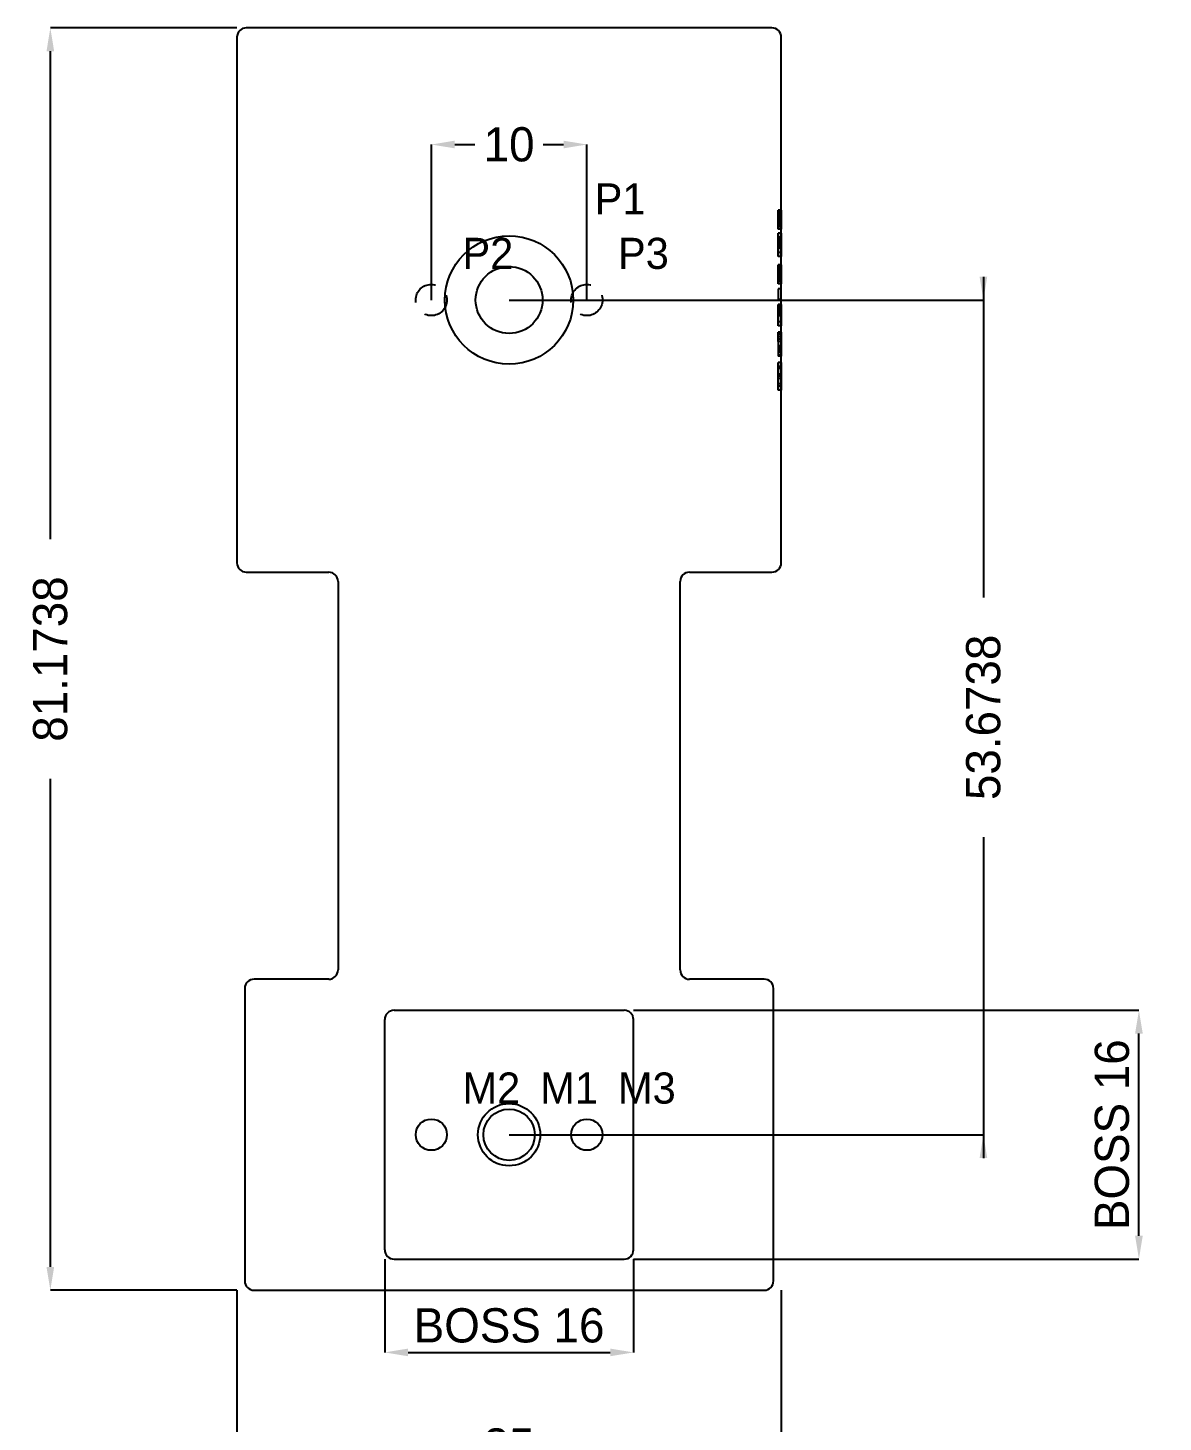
# Model space of a CAD drawing. Header units: millimetres. Extents: x -139 to 171, y -162 to 96.
# Drawn here: x -30.9 to 42.1, y -72.2 to 17.5 of the extents above; entities that cross this region are included whole.
import ezdxf

# ---------------------------------------------------------------- set-up
doc = ezdxf.new("R2010")
doc.units = ezdxf.units.MM
doc.linetypes.add('ZZHIDDEN', pattern=[3, 2, -1])
for name, color, linetype in [('DIMENSIONS', 3, 'CONTINUOUS'), ('HIDDEN', 8, 'ZZHIDDEN'), ('HOLE_IDS', 4, 'CONTINUOUS'), ('THREAD_NOMINAL', 8, 'CONTINUOUS'), ('VISIBLE', 7, 'CONTINUOUS')]:
    doc.layers.add(name, color=color, linetype=linetype)
doc.dimstyles.get("Standard").update_dxf_attribs({"dimtxt": 2.5, "dimasz": 2.5, "dimexe": 1.25, "dimexo": 0.625, "dimtad": 1, "dimcen": 2.5, "dimazin": 3, "dimtfac": 1, "dimtmove": 0, "dimatfit": 3})

# ---------------------------------------------------------------- blocks, each defined once
blk = doc.blocks.new('_CLOSEDFILLED')
at = {"color": 0, "linetype": 'BYBLOCK'}
blk.add_solid([(-1, 0.164), (0, 0), (-1, -0.164)], dxfattribs=at)
blk = doc.blocks.new('*D1')
for p, q in [((-17.5, -63.674), (-17.5, -73.674)), ((17.5, -63.674), (17.5, -73.674)), ((-16, -73.674), (-2.2, -73.674)), ((2.2, -73.674), (16, -73.674))]:
    blk.add_line(p, q)
at = {"layer": 'Defpoints'}
for p in [(-17.5, -63.674), (17.5, -63.674), (-17.5, -73.674)]:
    blk.add_point(p, dxfattribs=at)
at = {"layer": 'DIMENSIONS', "xscale": 1.5, "yscale": 1.5, "rotation": 180}
blk.add_blockref('_CLOSEDFILLED', (-17.5, -73.674), dxfattribs=at)
at = {"layer": 'DIMENSIONS', "xscale": 1.5, "yscale": 1.5}
blk.add_blockref('_CLOSEDFILLED', (17.5, -73.674), dxfattribs=at)
at = {"layer": 'DIMENSIONS', "insert": (0, -73.674), "char_height": 2.2, "attachment_point": 5}
blk.add_mtext('35', dxfattribs=at)
blk = doc.blocks.new('*D2')
for p, q in [((-17.5, 17.5), (-29.5, 17.5)), ((-29.5, -15.387), (-29.5, 16)), ((-29.5, -62.174), (-29.5, -30.787)), ((-17.5, -63.674), (-29.5, -63.674))]:
    blk.add_line(p, q)
at = {"layer": 'Defpoints'}
for p in [(-17.5, 17.5), (-29.5, -63.674), (-17.5, -63.674)]:
    blk.add_point(p, dxfattribs=at)
at = {"layer": 'DIMENSIONS', "xscale": 1.5, "yscale": 1.5}
for p, rotation in [((-29.5, 17.5), 90), ((-29.5, -63.674), 270)]:
    blk.add_blockref('_CLOSEDFILLED', p, dxfattribs=dict(at, rotation=rotation))
at = {"layer": 'DIMENSIONS', "insert": (-29.5, -23.087), "char_height": 2.2, "attachment_point": 5, "rotation": 90}
blk.add_mtext('81.1738', dxfattribs=at)
blk = doc.blocks.new('*D6')
for p, q in [((-8, -61.674), (-8, -67.674)), ((8, -61.674), (8, -67.674)), ((-6.5, -67.674), (6.5, -67.674))]:
    blk.add_line(p, q)
at = {"layer": 'Defpoints'}
for p in [(-8, -61.674), (8, -61.674), (-8, -67.674)]:
    blk.add_point(p, dxfattribs=at)
at = {"layer": 'DIMENSIONS', "xscale": 1.5, "yscale": 1.5, "rotation": 180}
blk.add_blockref('_CLOSEDFILLED', (-8, -67.674), dxfattribs=at)
at = {"layer": 'DIMENSIONS', "xscale": 1.5, "yscale": 1.5}
blk.add_blockref('_CLOSEDFILLED', (8, -67.674), dxfattribs=at)
at = {"layer": 'DIMENSIONS', "insert": (0, -65.949), "char_height": 2.2, "attachment_point": 5}
blk.add_mtext('BOSS 16', dxfattribs=at)
blk = doc.blocks.new('*D7')
for p, q in [((8, -45.674), (40.5, -45.674)), ((40.5, -60.174), (40.5, -47.174)), ((8, -61.674), (40.5, -61.674))]:
    blk.add_line(p, q)
at = {"layer": 'Defpoints'}
for p in [(8, -45.674), (8, -61.674), (40.5, -61.674)]:
    blk.add_point(p, dxfattribs=at)
at = {"layer": 'DIMENSIONS', "xscale": 1.5, "yscale": 1.5}
for p, rotation in [((40.5, -45.674), 90), ((40.5, -61.674), 270)]:
    blk.add_blockref('_CLOSEDFILLED', p, dxfattribs=dict(at, rotation=rotation))
at = {"layer": 'DIMENSIONS', "insert": (38.775, -53.674), "char_height": 2.2, "attachment_point": 5, "rotation": 90}
blk.add_mtext('BOSS 16', dxfattribs=at)
blk = doc.blocks.new('*D8')
for p, q in [((30.5, 1.5), (30.5, -19.137)), ((0, 0), (30.5, 0)), ((30.5, -34.537), (30.5, -55.174)), ((0, -53.674), (30.5, -53.674))]:
    blk.add_line(p, q)
at = {"layer": 'Defpoints'}
for p in [(0, 0), (30.5, 0), (0, -53.674)]:
    blk.add_point(p, dxfattribs=at)
at = {"layer": 'DIMENSIONS', "xscale": 1.5, "yscale": 1.5}
for p, rotation in [((30.5, 0), 270), ((30.5, -53.674), 90)]:
    blk.add_blockref('_CLOSEDFILLED', p, dxfattribs=dict(at, rotation=rotation))
at = {"layer": 'DIMENSIONS', "insert": (30.5, -26.837), "char_height": 2.2, "attachment_point": 5, "rotation": 90}
blk.add_mtext('53.6738', dxfattribs=at)
blk = doc.blocks.new('*D9')
for p, q in [((-5, 0), (-5, 10)), ((-3.5, 10), (-2.2, 10)), ((2.2, 10), (3.5, 10)), ((5, 0), (5, 10))]:
    blk.add_line(p, q)
at = {"layer": 'Defpoints'}
for p in [(-5, 10), (-5, 0), (5, 0)]:
    blk.add_point(p, dxfattribs=at)
at = {"layer": 'DIMENSIONS', "xscale": 1.5, "yscale": 1.5, "rotation": 180}
blk.add_blockref('_CLOSEDFILLED', (-5, 10), dxfattribs=at)
at = {"layer": 'DIMENSIONS', "xscale": 1.5, "yscale": 1.5}
blk.add_blockref('_CLOSEDFILLED', (5, 10), dxfattribs=at)
at = {"layer": 'DIMENSIONS', "insert": (0, 10), "char_height": 2.2, "attachment_point": 5}
blk.add_mtext('10', dxfattribs=at)

msp = doc.modelspace()

# ---------------------------------------------------------------- linework, layer by layer
at = {"layer": 'HIDDEN'}
for p, q in [((17.5, 5.78661), (17.3, 5.78661)), ((17.3, 5.78661), (17.3, 4.5629)), ((17.3, 4.87647), (17.3, 5.78661)), ((17.3, 5.73177), (17.3, 5.77629)), ((17.5, 5.77629), (17.3, 5.77629)), ((17.3, 5.77629), (17.3, 5.76513)), ((17.5, 5.76513), (17.3, 5.76513)), ((17.3, 5.76513), (17.3, 5.73167)), ((17.3, 5.59822), (17.3, 5.73177)), ((17.5, 5.73177), (17.3, 5.73177)), ((17.5, 5.73167), (17.3, 5.73167)), ((17.3, 5.73167), (17.3, 5.66908)), ((17.5, 5.66908), (17.3, 5.66908)), ((17.3, 5.66908), (17.3, 5.56972)), ((17.3, 5.3898), (17.3, 5.59822)), ((17.5, 5.59822), (17.3, 5.59822)), ((17.5, 5.56972), (17.3, 5.56972)), ((17.3, 5.56972), (17.3, 5.50227)), ((17.3, 5.50186), (17.3, 5.51436)), ((17.5, 5.51436), (17.3, 5.51436)), ((17.3, 5.51436), (17.3, 5.4874)), ((17.5, 5.50227), (17.3, 5.50227)), ((17.3, 5.50227), (17.3, 5.36439)), ((17.3, 5.46437), (17.3, 5.50186)), ((17.5, 5.50186), (17.3, 5.50186)), ((17.5, 5.4874), (17.3, 5.4874)), ((17.3, 5.4874), (17.3, 5.40653)), ((17.3, 5.39589), (17.3, 5.46437)), ((17.5, 5.46437), (17.3, 5.46437)), ((17.5, 5.40653), (17.3, 5.40653)), ((17.3, 5.40653), (17.3, 5.28238)), ((17.3, 5.28961), (17.3, 5.39589)), ((17.5, 5.39589), (17.3, 5.39589)), ((17.3, 5.12064), (17.3, 5.3898)), ((17.5, 5.3898), (17.3, 5.3898)), ((17.5, 5.78661), (17.5, 4.87647)), ((17.5, 4.5629), (17.5, 5.78661)), ((17.5, 5.76513), (17.5, 5.77629)), ((17.5, 5.77629), (17.5, 5.73177)), ((17.5, 5.73167), (17.5, 5.76513)), ((17.5, 5.73177), (17.5, 5.59822)), ((17.5, 5.66908), (17.5, 5.73167)), ((17.5, 5.56972), (17.5, 5.66908)), ((17.5, 5.59822), (17.5, 5.3898)), ((17.5, 5.50227), (17.5, 5.56972)), ((17.5, 5.4874), (17.5, 5.51436)), ((17.5, 5.51436), (17.5, 5.50186)), ((17.5, 5.36439), (17.5, 5.50227)), ((17.5, 5.50186), (17.5, 5.46437)), ((17.5, 5.40653), (17.5, 5.4874)), ((17.5, 5.46437), (17.5, 5.39589)), ((17.5, 5.28238), (17.5, 5.40653)), ((17.5, 5.39589), (17.5, 5.28961)), ((17.5, 5.3898), (17.5, 5.12064)), ((17.3, 5.36439), (17.3, 5.15606)), ((17.3, 5.1762), (17.3, 5.28961)), ((17.5, 5.28961), (17.3, 5.28961)), ((17.5, 5.28238), (17.3, 5.28238)), ((17.3, 5.28238), (17.3, 5.12559)), ((17.3, 4.96736), (17.3, 5.1762)), ((17.5, 5.1762), (17.3, 5.1762)), ((17.3, 5.15606), (17.3, 4.87647)), ((17.5, 5.12559), (17.3, 5.12559)), ((17.3, 5.12559), (17.3, 4.99948)), ((17.3, 5.00114), (17.3, 5.12064)), ((17.5, 5.12064), (17.3, 5.12064)), ((17.3, 4.86986), (17.3, 5.00114)), ((17.5, 5.00114), (17.3, 5.00114)), ((17.5, 4.99948), (17.3, 4.99948)), ((17.3, 4.99948), (17.3, 4.86656)), ((17.3, 4.73817), (17.3, 4.96736)), ((17.5, 4.87647), (17.3, 4.87647)), ((17.3, 4.72795), (17.3, 4.86986)), ((17.5, 4.86986), (17.3, 4.86986)), ((17.5, 4.86656), (17.3, 4.86656)), ((17.3, 4.86656), (17.3, 4.72588)), ((17.3, 4.5629), (17.3, 4.73817)), ((17.3, 4.57571), (17.3, 4.72795)), ((17.5, 4.72795), (17.3, 4.72795)), ((17.5, 4.72588), (17.3, 4.72588)), ((17.3, 4.72588), (17.3, 4.57571)), ((17.5, 4.57571), (17.3, 4.57571)), ((17.5, 4.5629), (17.3, 4.5629)), ((17.5, 5.15606), (17.5, 5.36439)), ((17.5, 5.28961), (17.5, 5.1762)), ((17.5, 5.12559), (17.5, 5.28238)), ((17.5, 5.1762), (17.5, 4.96736)), ((17.5, 4.87647), (17.5, 5.15606)), ((17.5, 4.99948), (17.5, 5.12559)), ((17.5, 5.12064), (17.5, 5.00114)), ((17.5, 5.00114), (17.5, 4.86986)), ((17.5, 4.86656), (17.5, 4.99948)), ((17.5, 4.96736), (17.5, 4.73817)), ((17.5, 4.86986), (17.5, 4.72795)), ((17.5, 4.72588), (17.5, 4.86656)), ((17.5, 4.73817), (17.5, 4.5629)), ((17.5, 4.72795), (17.5, 4.57571)), ((17.5, 4.57571), (17.5, 4.72588)), ((17.3, 4.0283), (17.3, 4.29312)), ((17.5, 4.29312), (17.3, 4.29312)), ((17.3, 4.29312), (17.3, 4.0126)), ((17.3, 3.99546), (17.3, 4.03615)), ((17.5, 4.03615), (17.3, 4.03615)), ((17.3, 4.03615), (17.3, 4.01498)), ((17.3, 3.94836), (17.3, 4.0283)), ((17.5, 4.0283), (17.3, 4.0283)), ((17.5, 4.01498), (17.3, 4.01498)), ((17.3, 4.01498), (17.3, 3.95146)), ((17.5, 4.0126), (17.3, 4.0126)), ((17.3, 4.0126), (17.3, 3.76637)), ((17.3, 3.87337), (17.3, 3.99546)), ((17.5, 3.99546), (17.3, 3.99546)), ((17.5, 3.95146), (17.3, 3.95146)), ((17.3, 3.95146), (17.3, 3.84766)), ((17.3, 3.86883), (17.3, 3.94836)), ((17.5, 3.94836), (17.3, 3.94836)), ((17.3, 3.66866), (17.3, 3.87337)), ((17.5, 3.87337), (17.3, 3.87337)), ((17.5, 3.86883), (17.3, 3.86883)), ((17.3, 3.78837), (17.3, 3.86883)), ((17.5, 3.84766), (17.3, 3.84766)), ((17.3, 3.84766), (17.3, 3.70564)), ((17.3, 3.70564), (17.3, 3.78837)), ((17.5, 3.78837), (17.3, 3.78837)), ((17.5, 3.76637), (17.3, 3.76637)), ((17.3, 3.76637), (17.3, 3.67207)), ((17.3, 3.73693), (17.3, 3.761)), ((17.5, 3.761), (17.3, 3.761)), ((17.3, 3.66474), (17.3, 3.73693)), ((17.5, 3.73693), (17.3, 3.73693)), ((17.5, 3.70564), (17.3, 3.70564)), ((17.5, 3.67207), (17.3, 3.67207)), ((17.3, 3.67207), (17.3, 3.58087)), ((17.3, 3.38009), (17.3, 3.66866)), ((17.5, 3.66866), (17.3, 3.66866)), ((17.3, 3.54545), (17.3, 3.66474)), ((17.5, 3.66474), (17.3, 3.66474)), ((17.5, 4.0126), (17.5, 4.29312)), ((17.5, 4.29312), (17.5, 4.0283)), ((17.5, 4.01498), (17.5, 4.03615)), ((17.5, 4.03615), (17.5, 3.99546)), ((17.5, 4.0283), (17.5, 3.94836)), ((17.5, 3.95146), (17.5, 4.01498)), ((17.5, 3.76637), (17.5, 4.0126)), ((17.5, 3.99546), (17.5, 3.87337)), ((17.5, 3.84766), (17.5, 3.95146)), ((17.5, 3.94836), (17.5, 3.86883)), ((17.5, 3.87337), (17.5, 3.66866)), ((17.5, 3.86883), (17.5, 3.78837)), ((17.5, 3.70564), (17.5, 3.84766)), ((17.5, 3.78837), (17.5, 3.70564)), ((17.5, 3.67207), (17.5, 3.76637)), ((17.5, 3.761), (17.5, 3.73693)), ((17.5, 3.73693), (17.5, 3.66474)), ((17.5, 3.58087), (17.5, 3.67207)), ((17.5, 3.66866), (17.5, 3.38009)), ((17.5, 3.66474), (17.5, 3.54545)), ((17.5, 3.58087), (17.3, 3.58087)), ((17.3, 3.58087), (17.3, 3.4749)), ((17.3, 3.38009), (17.3, 3.54545)), ((17.5, 3.54545), (17.3, 3.54545)), ((17.5, 3.4749), (17.3, 3.4749)), ((17.3, 3.4749), (17.3, 3.33629)), ((17.3, 2.79137), (17.3, 3.38009)), ((17.5, 3.38009), (17.3, 3.38009)), ((17.3, 3.05206), (17.3, 3.38009)), ((17.5, 3.33629), (17.3, 3.33629)), ((17.3, 3.33629), (17.3, 3.05206)), ((17.5, 3.05206), (17.3, 3.05206)), ((17.3, 3.05206), (17.3, 2.79137)), ((17.5, 2.79137), (17.3, 2.79137)), ((17.5, 3.4749), (17.5, 3.58087)), ((17.5, 3.54545), (17.5, 3.38009)), ((17.5, 3.33629), (17.5, 3.4749)), ((17.5, 3.38009), (17.5, 2.79137)), ((17.5, 3.38009), (17.5, 3.05206)), ((17.5, 3.05206), (17.5, 3.33629)), ((17.5, 2.79137), (17.5, 3.05206)), ((17.5, 2.26709), (17.3, 2.26709)), ((17.3, 2.26709), (17.3, 1.04338)), ((17.3, 1.35695), (17.3, 2.26709)), ((17.3, 2.21225), (17.3, 2.25677)), ((17.5, 2.25677), (17.3, 2.25677)), ((17.3, 2.25677), (17.3, 2.24561)), ((17.5, 2.24561), (17.3, 2.24561)), ((17.3, 2.24561), (17.3, 2.21215)), ((17.3, 2.0787), (17.3, 2.21225)), ((17.5, 2.21225), (17.3, 2.21225)), ((17.5, 2.21215), (17.3, 2.21215)), ((17.3, 2.21215), (17.3, 2.14956)), ((17.5, 2.14956), (17.3, 2.14956)), ((17.3, 2.14956), (17.3, 2.0502)), ((17.3, 1.87027), (17.3, 2.0787)), ((17.5, 2.0787), (17.3, 2.0787)), ((17.5, 2.0502), (17.3, 2.0502)), ((17.3, 2.0502), (17.3, 1.98275)), ((17.3, 1.98234), (17.3, 1.99484)), ((17.5, 1.99484), (17.3, 1.99484)), ((17.3, 1.99484), (17.3, 1.96788)), ((17.5, 1.98275), (17.3, 1.98275)), ((17.3, 1.98275), (17.3, 1.84487)), ((17.3, 1.94485), (17.3, 1.98234)), ((17.5, 1.98234), (17.3, 1.98234)), ((17.5, 1.96788), (17.3, 1.96788)), ((17.3, 1.96788), (17.3, 1.88701)), ((17.3, 1.87637), (17.3, 1.94485)), ((17.5, 1.94485), (17.3, 1.94485)), ((17.5, 1.88701), (17.3, 1.88701)), ((17.3, 1.88701), (17.3, 1.76286)), ((17.3, 1.77009), (17.3, 1.87637)), ((17.5, 1.87637), (17.3, 1.87637)), ((17.3, 1.60112), (17.3, 1.87027)), ((17.5, 1.87027), (17.3, 1.87027)), ((17.3, 1.84487), (17.3, 1.63654)), ((17.5, 1.04338), (17.5, 2.26709)), ((17.5, 2.26709), (17.5, 1.35695)), ((17.5, 2.24561), (17.5, 2.25677)), ((17.5, 2.25677), (17.5, 2.21225)), ((17.5, 2.21215), (17.5, 2.24561)), ((17.5, 2.21225), (17.5, 2.0787)), ((17.5, 2.14956), (17.5, 2.21215)), ((17.5, 2.0502), (17.5, 2.14956)), ((17.5, 2.0787), (17.5, 1.87027)), ((17.5, 1.98275), (17.5, 2.0502)), ((17.5, 1.96788), (17.5, 1.99484)), ((17.5, 1.99484), (17.5, 1.98234)), ((17.5, 1.84487), (17.5, 1.98275)), ((17.5, 1.98234), (17.5, 1.94485)), ((17.5, 1.88701), (17.5, 1.96788)), ((17.5, 1.94485), (17.5, 1.87637)), ((17.5, 1.76286), (17.5, 1.88701)), ((17.5, 1.87637), (17.5, 1.77009)), ((17.5, 1.87027), (17.5, 1.60112)), ((17.5, 1.63654), (17.5, 1.84487)), ((17.3, 1.65668), (17.3, 1.77009)), ((17.5, 1.77009), (17.3, 1.77009)), ((17.5, 1.76286), (17.3, 1.76286)), ((17.3, 1.76286), (17.3, 1.60607)), ((17.3, 1.44784), (17.3, 1.65668)), ((17.5, 1.65668), (17.3, 1.65668)), ((17.3, 1.63654), (17.3, 1.35695)), ((17.5, 1.60607), (17.3, 1.60607)), ((17.3, 1.60607), (17.3, 1.47996)), ((17.3, 1.48162), (17.3, 1.60112)), ((17.5, 1.60112), (17.3, 1.60112)), ((17.3, 1.35034), (17.3, 1.48162)), ((17.5, 1.48162), (17.3, 1.48162)), ((17.5, 1.47996), (17.3, 1.47996)), ((17.3, 1.47996), (17.3, 1.34704)), ((17.3, 1.21865), (17.3, 1.44784)), ((17.5, 1.35695), (17.3, 1.35695)), ((17.3, 1.20843), (17.3, 1.35034)), ((17.5, 1.35034), (17.3, 1.35034)), ((17.5, 1.34704), (17.3, 1.34704)), ((17.3, 1.34704), (17.3, 1.20636)), ((17.3, 1.04338), (17.3, 1.21865)), ((17.3, 1.05619), (17.3, 1.20843)), ((17.5, 1.20843), (17.3, 1.20843)), ((17.5, 1.20636), (17.3, 1.20636)), ((17.3, 1.20636), (17.3, 1.05619)), ((17.5, 1.05619), (17.3, 1.05619)), ((17.5, 1.04338), (17.3, 1.04338)), ((17.5, 1.77009), (17.5, 1.65668)), ((17.5, 1.60607), (17.5, 1.76286)), ((17.5, 1.65668), (17.5, 1.44784)), ((17.5, 1.35695), (17.5, 1.63654)), ((17.5, 1.47996), (17.5, 1.60607)), ((17.5, 1.60112), (17.5, 1.48162)), ((17.5, 1.48162), (17.5, 1.35034)), ((17.5, 1.34704), (17.5, 1.47996)), ((17.5, 1.44784), (17.5, 1.21865)), ((17.5, 1.35034), (17.5, 1.20843)), ((17.5, 1.20636), (17.5, 1.34704)), ((17.5, 1.21865), (17.5, 1.04338)), ((17.5, 1.20843), (17.5, 1.05619)), ((17.5, 1.05619), (17.5, 1.20636)), ((17.5, 0.72072), (17.3, 0.72072)), ((17.3, 0.72072), (17.3, 0.02499)), ((17.5, 0.02499), (17.3, 0.02499)), ((17.5, 0.02499), (17.5, 0.72072)), ((17.3, -0.31812), (17.3, -0.29147)), ((17.5, -0.29147), (17.3, -0.29147)), ((17.3, -0.29147), (17.3, -0.33536)), ((17.3, -0.39806), (17.3, -0.31812)), ((17.5, -0.31812), (17.3, -0.31812)), ((17.5, -0.33536), (17.3, -0.33536)), ((17.3, -0.33536), (17.3, -0.46705)), ((17.3, -0.412), (17.3, -0.37162)), ((17.5, -0.37162), (17.3, -0.37162)), ((17.3, -0.37162), (17.3, -0.39227)), ((17.5, -0.39227), (17.3, -0.39227)), ((17.3, -0.39227), (17.3, -0.45424)), ((17.3, -0.52613), (17.3, -0.39806)), ((17.5, -0.39806), (17.3, -0.39806)), ((17.3, -0.53315), (17.3, -0.412)), ((17.5, -0.412), (17.3, -0.412)), ((17.5, -0.45424), (17.3, -0.45424)), ((17.3, -0.45424), (17.3, -0.55629)), ((17.5, -0.46705), (17.3, -0.46705)), ((17.3, -0.46705), (17.3, -0.67982)), ((17.3, -0.69717), (17.3, -0.52613)), ((17.5, -0.52613), (17.3, -0.52613)), ((17.5, -0.53315), (17.3, -0.53315)), ((17.3, -0.72857), (17.3, -0.53315)), ((17.5, -0.55629), (17.3, -0.55629)), ((17.3, -0.55629), (17.3, -0.69717)), ((17.3, -0.59203), (17.3, -0.56662)), ((17.5, -0.56662), (17.3, -0.56662)), ((17.3, -0.66825), (17.3, -0.59203)), ((17.5, -0.59203), (17.3, -0.59203)), ((17.3, -0.65741), (17.3, -0.63396)), ((17.5, -0.63396), (17.3, -0.63396)), ((17.3, -0.72774), (17.3, -0.65741)), ((17.5, -0.65741), (17.3, -0.65741)), ((17.3, -0.79674), (17.3, -0.66825)), ((17.5, -0.66825), (17.3, -0.66825)), ((17.5, -0.67982), (17.3, -0.67982)), ((17.3, -0.67982), (17.3, -0.96695)), ((17.5, -0.69717), (17.3, -0.69717)), ((17.3, -0.84549), (17.3, -0.72774)), ((17.5, -0.72774), (17.3, -0.72774)), ((17.3, -0.99256), (17.3, -0.72857)), ((17.5, -0.72857), (17.3, -0.72857)), ((17.3, -0.97976), (17.3, -0.79674)), ((17.5, -0.79674), (17.3, -0.79674)), ((17.3, -1.01198), (17.3, -0.84549)), ((17.5, -0.84549), (17.3, -0.84549)), ((17.5, -0.33536), (17.5, -0.29147)), ((17.5, -0.29147), (17.5, -0.31812)), ((17.5, -0.31812), (17.5, -0.39806)), ((17.5, -0.46705), (17.5, -0.33536)), ((17.5, -0.39227), (17.5, -0.37162)), ((17.5, -0.37162), (17.5, -0.412)), ((17.5, -0.45424), (17.5, -0.39227)), ((17.5, -0.39806), (17.5, -0.52613)), ((17.5, -0.412), (17.5, -0.53315)), ((17.5, -0.55629), (17.5, -0.45424)), ((17.5, -0.67982), (17.5, -0.46705)), ((17.5, -0.52613), (17.5, -0.69717)), ((17.5, -0.53315), (17.5, -0.72857)), ((17.5, -0.69717), (17.5, -0.55629)), ((17.5, -0.56662), (17.5, -0.59203)), ((17.5, -0.59203), (17.5, -0.66825)), ((17.5, -0.63396), (17.5, -0.65741)), ((17.5, -0.65741), (17.5, -0.72774)), ((17.5, -0.66825), (17.5, -0.79674)), ((17.5, -0.96695), (17.5, -0.67982)), ((17.5, -0.72774), (17.5, -0.84549)), ((17.5, -0.72857), (17.5, -0.99256)), ((17.5, -0.79674), (17.5, -0.97976)), ((17.5, -0.84549), (17.5, -1.01198)), ((17.5, -0.96695), (17.3, -0.96695)), ((17.3, -0.96695), (17.3, -1.65895)), ((17.3, -1.39826), (17.3, -0.97976)), ((17.5, -0.97976), (17.3, -0.97976)), ((17.3, -1.65895), (17.3, -0.99256)), ((17.5, -0.99256), (17.3, -0.99256)), ((17.3, -1.39826), (17.3, -1.01198)), ((17.5, -1.01198), (17.3, -1.01198)), ((17.5, -1.39826), (17.3, -1.39826)), ((17.5, -1.65895), (17.3, -1.65895)), ((17.5, -1.65895), (17.5, -0.96695)), ((17.5, -0.97976), (17.5, -1.39826)), ((17.5, -0.99256), (17.5, -1.65895)), ((17.5, -1.01198), (17.5, -1.39826)), ((17.3, -2.19789), (17.3, -2.06176)), ((17.5, -2.06176), (17.3, -2.06176)), ((17.3, -2.06176), (17.3, -2.20264)), ((17.3, -2.20078), (17.3, -2.06176)), ((17.3, -2.3427), (17.3, -2.19789)), ((17.5, -2.19789), (17.3, -2.19789)), ((17.3, -2.34931), (17.3, -2.20078)), ((17.5, -2.20078), (17.3, -2.20078)), ((17.5, -2.20264), (17.3, -2.20264)), ((17.3, -2.20264), (17.3, -2.35179)), ((17.3, -2.49649), (17.3, -2.3427)), ((17.5, -2.3427), (17.3, -2.3427)), ((17.3, -2.50713), (17.3, -2.34931)), ((17.5, -2.34931), (17.3, -2.34931)), ((17.5, -2.35179), (17.3, -2.35179)), ((17.3, -2.35179), (17.3, -2.50899)), ((17.5, -2.49649), (17.3, -2.49649)), ((17.3, -2.49649), (17.3, -2.65957)), ((17.3, -2.67486), (17.3, -2.50713)), ((17.5, -2.50713), (17.3, -2.50713)), ((17.5, -2.50899), (17.3, -2.50899)), ((17.3, -2.50899), (17.3, -2.67486)), ((17.5, -2.65957), (17.3, -2.65957)), ((17.3, -2.65957), (17.3, -2.95135)), ((17.5, -2.67486), (17.3, -2.67486)), ((17.3, -2.67486), (17.3, -3.06631)), ((17.5, -2.19789), (17.5, -2.06176)), ((17.5, -2.06176), (17.5, -2.20078)), ((17.5, -2.20264), (17.5, -2.06176)), ((17.5, -2.3427), (17.5, -2.19789)), ((17.5, -2.20078), (17.5, -2.34931)), ((17.5, -2.35179), (17.5, -2.20264)), ((17.5, -2.49649), (17.5, -2.3427)), ((17.5, -2.34931), (17.5, -2.50713)), ((17.5, -2.50899), (17.5, -2.35179)), ((17.5, -2.65957), (17.5, -2.49649)), ((17.5, -2.50713), (17.5, -2.67486)), ((17.5, -2.67486), (17.5, -2.50899)), ((17.5, -2.65957), (17.5, -2.95135)), ((17.5, -2.67486), (17.5, -3.06631)), ((17.5, -2.95135), (17.3, -2.95135)), ((17.3, -2.95135), (17.3, -3.16567)), ((17.5, -3.06631), (17.3, -3.06631)), ((17.3, -3.06631), (17.3, -3.3648)), ((17.5, -3.16567), (17.3, -3.16567)), ((17.3, -3.16567), (17.3, -3.29736)), ((17.5, -3.29736), (17.3, -3.29736)), ((17.3, -3.29736), (17.3, -3.34125)), ((17.5, -3.34125), (17.3, -3.34125)), ((17.5, -3.3648), (17.3, -3.3648)), ((17.3, -3.3648), (17.3, -3.5535)), ((17.5, -3.5535), (17.3, -3.5535)), ((17.3, -3.5535), (17.3, -3.6164)), ((17.5, -2.95135), (17.5, -3.16567)), ((17.5, -3.06631), (17.5, -3.3648)), ((17.5, -3.16567), (17.5, -3.29736)), ((17.5, -3.29736), (17.5, -3.34125)), ((17.5, -3.3648), (17.5, -3.5535)), ((17.5, -3.5535), (17.5, -3.6164)), ((17.5, -3.6164), (17.3, -3.6164)), ((17.5, -4.02293), (17.3, -4.02293)), ((17.3, -4.02293), (17.3, -4.27742)), ((17.3, -4.41169), (17.3, -4.02293)), ((17.5, -4.27742), (17.3, -4.27742)), ((17.3, -4.27742), (17.3, -4.77443)), ((17.3, -4.90622), (17.3, -4.41169)), ((17.5, -4.41169), (17.3, -4.41169)), ((17.5, -4.27742), (17.5, -4.02293)), ((17.5, -4.02293), (17.5, -4.41169)), ((17.5, -4.77443), (17.5, -4.27742)), ((17.5, -4.41169), (17.5, -4.90622)), ((17.5, -4.77443), (17.3, -4.77443)), ((17.3, -4.77443), (17.3, -5.03636)), ((17.3, -5.39785), (17.3, -4.90622)), ((17.5, -4.90622), (17.3, -4.90622)), ((17.5, -5.03636), (17.3, -5.03636)), ((17.3, -5.03636), (17.3, -5.53336)), ((17.5, -5.03636), (17.5, -4.77443)), ((17.5, -4.90622), (17.5, -5.39785)), ((17.5, -5.53336), (17.5, -5.03636)), ((17.3, -5.78661), (17.3, -5.39785)), ((17.5, -5.39785), (17.3, -5.39785)), ((17.5, -5.53336), (17.3, -5.53336)), ((17.3, -5.53336), (17.3, -5.78661)), ((17.5, -5.78661), (17.3, -5.78661)), ((17.5, -5.39785), (17.5, -5.78661)), ((17.5, -5.78661), (17.5, -5.53336))]:
    msp.add_line(p, q, dxfattribs=at)
for centre in [(-5, 0), (5, 0)]:
    msp.add_circle(centre, 1.005, dxfattribs=at)
at = {"layer": 'THREAD_NOMINAL'}
msp.add_circle((0, -53.67376), 2, dxfattribs=at)
at = {"layer": 'VISIBLE'}
for p, q in [((16.9, 17.5), (-16.9, 17.5)), ((-17.5, 16.9), (-17.5, -16.9)), ((17.5, -16.9), (17.5, 16.9)), ((-16.9, -17.5), (-11.6, -17.5)), ((11.6, -17.5), (16.9, -17.5)), ((-11, -18.1), (-11, -43.07376)), ((11, -43.07376), (11, -18.1)), ((-11.6, -43.67376), (-16.4, -43.67376)), ((16.4, -43.67376), (11.6, -43.67376)), ((-17, -44.27376), (-17, -63.07376)), ((17, -63.07376), (17, -44.27376)), ((-7.4, -45.67376), (7.4, -45.67376)), ((-8, -61.07376), (-8, -46.27376)), ((8, -61.07376), (8, -46.27376)), ((-7.4, -61.67376), (7.4, -61.67376)), ((-16.4, -63.67376), (16.4, -63.67376))]:
    msp.add_line(p, q, dxfattribs=at)
for centre, radius in [((0, 0), 4.125), ((0, 0), 2.15), ((-5, -53.67376), 1.005), ((0, -53.67376), 1.65), ((5, -53.67376), 1.005)]:
    msp.add_circle(centre, radius, dxfattribs=at)
for centre, start, end in [((-16.9, 16.9), 90, 180), ((16.9, 16.9), 0, 90), ((-16.9, -16.9), 180, 270), ((16.9, -16.9), 270, 0), ((-11.6, -18.1), 0, 90), ((11.6, -18.1), 90, 180), ((-16.4, -44.27376), 90, 180), ((-11.6, -43.07376), 270, 0), ((11.6, -43.07376), 180, 270), ((16.4, -44.27376), 0, 90), ((-7.4, -46.27376), 90, 180), ((7.4, -46.27376), 0, 90), ((-7.4, -61.07376), 180, 270), ((7.4, -61.07376), 270, 0), ((-16.4, -63.07376), 180, 270), ((16.4, -63.07376), 270, 0)]:
    msp.add_arc(centre, 0.6, start, end, dxfattribs=at)

# ---------------------------------------------------------------- texts
at = {"layer": 'HOLE_IDS'}
for s, p in [('P1', (5.5, 5.5)), ('P2', (-3, 2)), ('P3', (7, 2)), ('M2', (-3, -51.67376)), ('M1', (2, -51.67376)), ('M3', (7, -51.67376))]:
    msp.add_text(s, height=2, dxfattribs=at).set_placement(p)

# ---------------------------------------------------------------- dimensions: what is measured, and where the dimension line sits
at = {"layer": 'DIMENSIONS'}
for base, p1, p2, picture, middle in [((-29.5, -63.67376), (-17.5, -63.67376), (-17.5, 17.5), '*D2', (-29.5, -23.08688)), ((30.5, 0), (0, 0), (0, -53.67376), '*D8', (30.5, -26.83688))]:
    dim = msp.add_linear_dim(base=base, p1=p1, p2=p2, angle=90, dimstyle='Standard', override={"dimtxt": 2.2, "dimasz": 1.5, "dimdec": 4, "dimdsep": 46}, dxfattribs=at)
    dim.commit()
    dim.dimension.update_dxf_attribs({"geometry": picture, "text_midpoint": middle})
for base, p1, p2, picture, middle in [((-5, 10), (-5, 0), (5, 0), '*D9', (0, 10)), ((-17.5, -73.67376), (-17.5, -63.67376), (17.5, -63.67376), '*D1', (0, -73.67376))]:
    dim = msp.add_linear_dim(base=base, p1=p1, p2=p2, dimstyle='Standard', override={"dimtxt": 2.2, "dimasz": 1.5, "dimdec": 4, "dimdsep": 46}, dxfattribs=at)
    dim.commit()
    dim.dimension.update_dxf_attribs({"geometry": picture, "text_midpoint": middle})
dim = msp.add_linear_dim(base=(40.5, -61.67376), p1=(8, -61.67376), p2=(8, -45.67376), angle=90, text='BOSS 16', dimstyle='Standard', override={"dimtxt": 2.2, "dimasz": 1.5, "dimdec": 4, "dimdsep": 46}, dxfattribs=at)
dim.commit()
dim.dimension.update_dxf_attribs({"geometry": '*D7', "text_midpoint": (38.775, -53.67376)})
dim = msp.add_linear_dim(base=(-8, -67.67376), p1=(-8, -61.67376), p2=(8, -61.67376), text='BOSS 16', dimstyle='Standard', override={"dimtxt": 2.2, "dimasz": 1.5, "dimdec": 4, "dimdsep": 46}, dxfattribs=at)
dim.commit()
dim.dimension.update_dxf_attribs({"geometry": '*D6', "text_midpoint": (0, -65.94876)})

doc.saveas('drawing.dxf')
